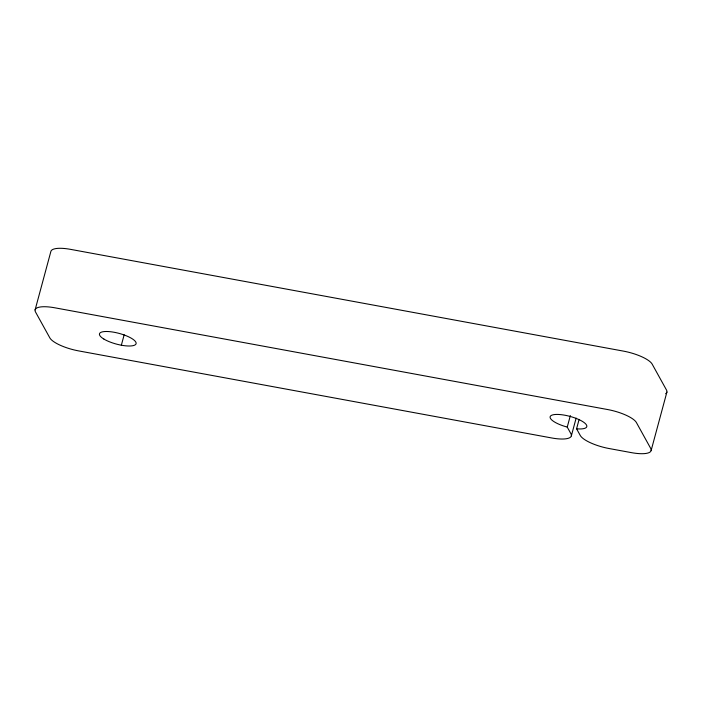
<?xml version="1.0" encoding="UTF-8"?>
<svg xmlns="http://www.w3.org/2000/svg" width="702" height="702" viewBox="0 0 702 702"><rect width="100%" height="100%" fill="white"/><g stroke="black" fill="none" stroke-linecap="round" stroke-linejoin="round"><path stroke-width="1.05" d="M35.1 309.907L50.869 251.474A25.307 7.353 15.1 0 1 70.551 249.359L623.385 351.105A25.307 7.353 15.1 0 1 652.184 364.154L666.488 390.014A25.307 7.353 15.1 0 1 665.645 393.725M121.349 345.208L124.166 334.775M579.106 419.401L576.579 428.799L580.273 435.477A25.307 7.353 15.1 0 0 609.073 448.525L631.449 452.641A25.307 7.353 15.1 0 0 650.719 448.446L636.424 422.586A25.307 7.353 15.1 0 0 607.616 409.538L54.782 307.792A25.307 7.353 15.1 0 0 35.512 311.986L49.816 337.846A25.307 7.353 15.1 0 0 78.615 350.895L551.667 437.96A25.307 7.353 15.1 0 0 570.937 433.766L567.242 427.079L570.34 415.602M571.358 435.845L576.14 418.102M651.131 450.526L666.9 392.093M567.242 427.079A18.98 5.519 15.1 0 1 551.64 415.268A18.98 5.519 15.1 0 1 581.177 420.7A18.98 5.519 15.1 0 1 576.579 428.799M103.949 339.101A18.98 5.519 15.1 0 0 135.179 344.849A18.98 5.519 15.1 0 0 114.198 332.283A18.98 5.519 15.1 0 0 103.949 339.101"/></g></svg>
